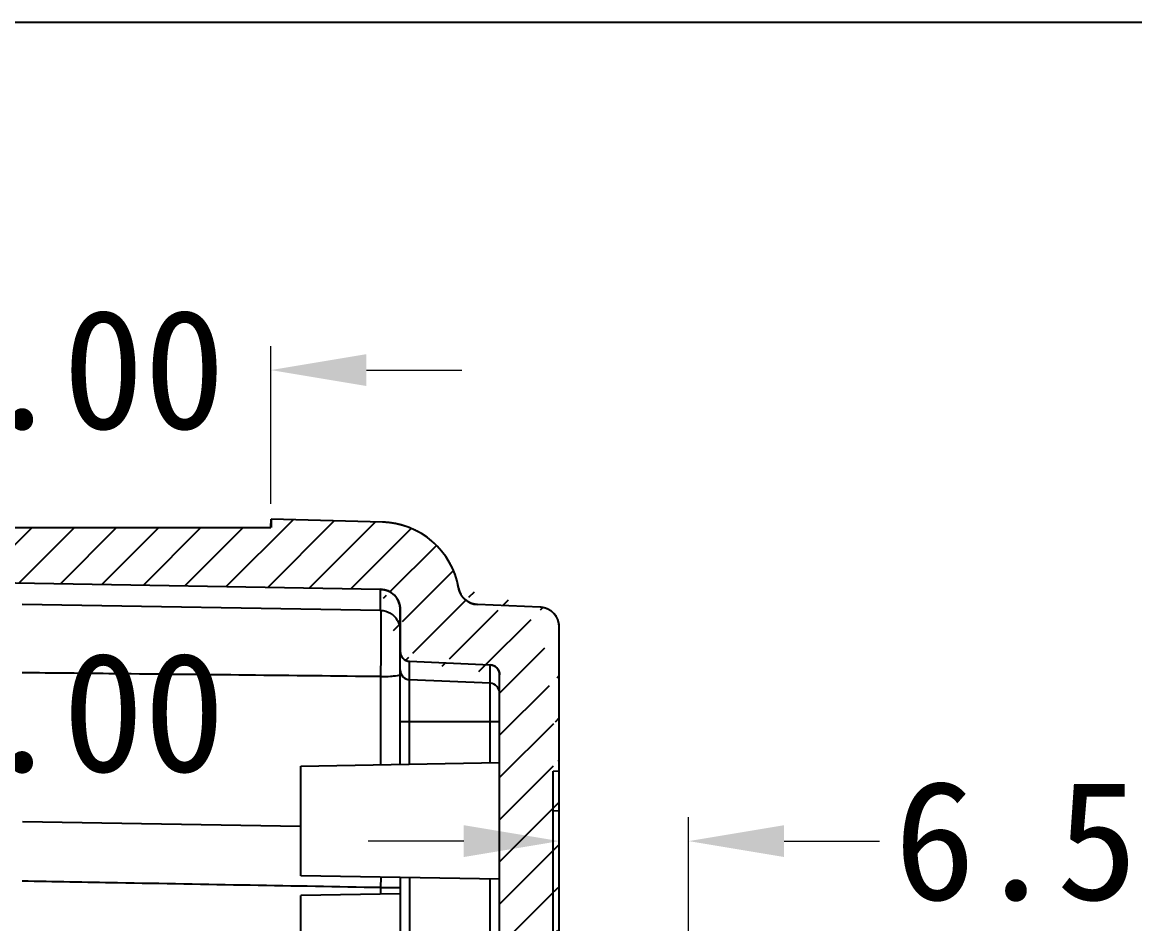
# Model space of a CAD drawing. Header units: millimetres. Extents: x 186 to 1161, y 123 to 802.
# Drawn here: x 431.4 to 487.3, y 757 to 802.3 of the extents above; entities that cross this region are included whole.
import ezdxf

# ---------------------------------------------------------------- set-up
doc = ezdxf.new("R2010")
doc.units = ezdxf.units.MM
doc.layers.add('dim', color=3, linetype='Continuous', lineweight=9)
doc.styles.add('FFS', font='')
doc.styles.get('FFS').set_extended_font_data('FangSong_GB2312')
doc.dimstyles.new('YanXiu', dxfattribs={"dimtxt": 2.5, "dimasz": 2.2, "dimexe": 0.66, "dimexo": 0.66, "dimgap": 0.66, "dimtad": 0, "dimzin": 1, "dimdsep": 46, "dimtxsty": 'FFS', "dimcen": 0, "dimclrd": 256, "dimclre": 131, "dimclrt": 42, "dimazin": 0, "dimtfac": 1, "dimtofl": 0, "dimtmove": 0, "dimatfit": 3, "dimfxl": 1, "dimlwd": 5, "dimlwe": 5, "dimarcsym": 0})

# ---------------------------------------------------------------- blocks, each defined once
blk = doc.blocks.new('*D117')
at = {"layer": 'Defpoints', "color": 0}
for p in [(414.9026725428221, 767.5873938859193), (412.9026725428221, 764.8118750617966), (414.9026725428221, 763.5548204636959)]:
    blk.add_point(p, dxfattribs=at)
at = {"layer": 'dim', "color": 131, "lineweight": 5}
for p, q in [((412.9026725428221, 766.0112750617966), (412.9026725428221, 768.7867938859192)), ((414.9026725428221, 764.7542204636959), (414.9026725428221, 768.7867938859192))]:
    blk.add_line(p, q, dxfattribs=at)
at = {"layer": 'dim', "lineweight": 5}
for p, q in [((408.1026725428221, 767.5873938859193), (403.3026725428221, 767.5873938859193)), ((419.7026725428221, 767.5873938859193), (424.502672542822, 767.5873938859193))]:
    blk.add_line(p, q, dxfattribs=at)
at = {"layer": 'dim'}
for points in [[(408.1026725428221, 768.3873938859192), (408.1026725428221, 766.7873938859193), (412.9026725428221, 767.5873938859193)], [(419.7026725428221, 768.3873938859192), (419.7026725428221, 766.7873938859193), (414.9026725428221, 767.5873938859193)]]:
    blk.add_solid(points, dxfattribs=at)
at = {"layer": 'dim', "color": 42, "insert": (433.4372076779572, 767.5873938859193), "char_height": 6, "attachment_point": 5, "style": 'FFS'}
blk.add_mtext('2.00', dxfattribs=at)
blk = doc.blocks.new('*D118')
at = {"layer": 'Defpoints', "color": 0}
for p in [(418.9026725428221, 784.8274955517243), (418.9026725428221, 777.0733641835966), (443.9026725428221, 776.9047595323962)]:
    blk.add_point(p, dxfattribs=at)
at = {"layer": 'dim', "color": 131, "lineweight": 5}
for p, q in [((418.9026725428221, 778.2727641835966), (418.9026725428221, 786.0268955517242)), ((443.9026725428221, 778.1041595323961), (443.9026725428221, 786.0268955517242))]:
    blk.add_line(p, q, dxfattribs=at)
at = {"layer": 'dim', "lineweight": 5}
for p, q in [((414.1026725428221, 784.8274955517243), (409.3026725428221, 784.8274955517243)), ((448.7026725428221, 784.8274955517243), (453.5026725428221, 784.8274955517243))]:
    blk.add_line(p, q, dxfattribs=at)
at = {"layer": 'dim'}
for points in [[(414.1026725428221, 785.6274955517242), (414.1026725428221, 784.0274955517243), (418.9026725428221, 784.8274955517243)], [(448.7026725428221, 785.6274955517242), (448.7026725428221, 784.0274955517243), (443.9026725428221, 784.8274955517243)]]:
    blk.add_solid(points, dxfattribs=at)
at = {"layer": 'dim', "color": 42, "insert": (431.4026725428221, 784.8274955517243), "char_height": 6, "attachment_point": 5, "style": 'FFS'}
blk.add_mtext('25.00', dxfattribs=at)
blk = doc.blocks.new('*D177')
at = {"layer": 'Defpoints', "color": 0}
for p in [(458.4026725428221, 764.6704818661963), (458.4026725428221, 761.145251779192), (464.9026725428221, 746.6547595323962)]:
    blk.add_point(p, dxfattribs=at)
at = {"layer": 'dim', "color": 131, "lineweight": 5}
for p, q in [((458.4026725428221, 763.4710818661963), (458.4026725428221, 759.945851779192)), ((464.9026725428221, 747.8541595323961), (464.9026725428221, 762.344651779192))]:
    blk.add_line(p, q, dxfattribs=at)
at = {"layer": 'dim', "lineweight": 5}
for p, q in [((453.6026725428221, 761.145251779192), (448.8026725428221, 761.145251779192)), ((469.7026725428221, 761.145251779192), (474.5026725428221, 761.145251779192))]:
    blk.add_line(p, q, dxfattribs=at)
at = {"layer": 'dim'}
for points in [[(453.6026725428221, 761.945251779192), (453.6026725428221, 760.345251779192), (458.4026725428221, 761.145251779192)], [(469.7026725428221, 761.945251779192), (469.7026725428221, 760.345251779192), (464.9026725428221, 761.145251779192)]]:
    blk.add_solid(points, dxfattribs=at)
at = {"layer": 'dim', "color": 42, "insert": (483.4047752455248, 761.145251779192), "char_height": 6, "attachment_point": 5, "style": 'FFS'}
blk.add_mtext('6.50', dxfattribs=at)

msp = doc.modelspace()

# ---------------------------------------------------------------- hatches: boundary and pattern name
at = {"linetype": 'Continuous'}
h = msp.add_hatch(dxfattribs=at)
h.set_pattern_fill('DEFAULT__3', color=2, scale=1.5, angle=45, style=0, pattern_type=0)
h.set_pattern_definition([(45, (53.79122222052229, 409.4023005159959), (-1.0606601718, 1.0606601718), [])])
edge = h.paths.add_edge_path()
edge.add_line((417.4026725428221, 540.7776213153963), (417.4026725428221, 541.9459843871962))
edge.add_line((449.4201249492226, 542.5048510977965), (417.402672542823, 541.9459843871962))
edge.add_spline(control_points=[(450.4026725428221, 543.5046990415965), (450.4026725596221, 542.9269865999966), (449.9977483426219, 542.514933152496), (449.4201238786227, 542.5048512985966)], knot_values=[0, 0, 0, 0, 1, 1, 1, 1], weights=[1, 0.8088333758, 0.8088333758, 1], degree=3, periodic=0)
edge.add_line((450.4026725428221, 543.5046990123963), (450.4026725428221, 561.6547595323962))
edge.add_line((453.4026725428221, 561.6547595323962), (450.4026725428221, 561.6547595323962))
edge.add_line((453.4026725428221, 543.1274799528962), (453.4026725428221, 561.6547595323962))
edge.add_spline(control_points=[(449.5073804253225, 539.1288506552962), (451.8013860115234, 539.1889213569955), (453.4026706168225, 540.8326846402949), (453.4026725428221, 543.1274765956957)], knot_values=[0, 0, 0, 0, 1, 1, 1, 1], weights=[1, 0.8108681627, 0.8108681627, 1], degree=3, periodic=0)
edge.add_line((443.9247936944221, 538.9826628146964), (449.5073803999221, 539.1288479923967))
edge.add_line((443.9026725428221, 539.4047595323962), (443.9247936944221, 538.9826628146964))
edge.add_line((419.1026725428219, 539.4047595323962), (443.9026725428221, 539.4047595323962))
edge.add_line((419.1026725428219, 540.7627856400966), (419.1026725428219, 539.4047595323962))
edge.add_line((417.4026725428221, 540.7776213153963), (419.1026725428219, 540.7627856400966))
edge = h.paths.add_edge_path()
edge.add_line((453.4026725428221, 561.6547595323962), (450.4026725428221, 561.6547595323962))
edge.add_line((453.4026725428221, 561.6547595323962), (450.4026725428221, 561.6547595323962))
edge = h.paths.add_edge_path()
edge.add_line((445.4026725428221, 565.4047595323962), (445.4026725428221, 566.9047595323962))
edge.add_line((450.4026725428221, 566.9920348569965), (445.4026725428221, 566.9047595323962))
edge.add_line((450.4026725428221, 566.9920348569965), (450.4026725428221, 569.3174842077967))
edge.add_line((450.4026725428221, 569.3174842077958), (445.4026725428221, 569.4047595323962))
edge.add_line((445.4026725428221, 569.4047595323962), (445.4026725428221, 570.9047595323962))
edge.add_line((445.4026725428221, 570.9047595323962), (450.4026725428221, 570.9920348569965))
edge.add_line((450.4026725428221, 570.9920348569965), (450.4026725428221, 653.3174842077967))
edge.add_line((445.4026725428221, 653.4047595323962), (450.4026725428221, 653.3174842077958))
edge.add_line((445.4026725428221, 653.4047595323962), (445.4026725428221, 654.9047595323962))
edge.add_line((450.4026725428221, 654.9920348569965), (445.4026725428221, 654.9047595323962))
edge.add_line((450.4026725428221, 654.9920348569965), (450.4026725428221, 657.3174842077967))
edge.add_line((450.4026725428221, 657.3174842077958), (445.4026725428221, 657.4047595323962))
edge.add_line((445.4026725428221, 657.4047595323962), (445.4026725428221, 658.9047595323962))
edge.add_line((445.4026725428221, 658.9047595323962), (450.4026725428221, 658.9920348569965))
edge.add_line((450.4026725428221, 658.9920348569965), (450.4026725428221, 661.6547595323962))
edge.add_line((453.4026725428221, 661.6547595323962), (450.4026725428221, 661.6547595323962))
edge.add_line((453.4026725428221, 561.6547595323962), (453.4026725428221, 661.6547595323962))
edge.add_line((453.4026725428221, 561.6547595323962), (450.4026725428221, 561.6547595323962))
edge.add_line((450.4026725428221, 561.6547595323962), (450.4026725428221, 565.3174842077958))
edge.add_line((445.4026725428221, 565.4047595323962), (450.4026725428221, 565.3174842077958))
edge = h.paths.add_edge_path()
edge.add_line((453.4026725428221, 661.6547595323962), (450.4026725428221, 661.6547595323962))
edge.add_line((453.4026725428221, 661.6547595323962), (450.4026725428221, 661.6547595323962))
edge = h.paths.add_edge_path()
edge.add_line((417.4026725428221, 774.3635347240959), (417.4026725428221, 775.5318977958957))
edge.add_line((419.1026725428219, 775.5467334710963), (417.4026725428221, 775.5318977958966))
edge.add_line((419.1026725428219, 775.5467334710963), (419.1026725428219, 776.9047595323962))
edge.add_line((419.1026725428219, 776.9047595323962), (443.9026725428221, 776.9047595323962))
edge.add_line((443.9026725428221, 776.9047595323962), (443.9247936944221, 777.3268562499959))
edge.add_line((449.5073803360219, 777.1806710740964), (443.9247936944221, 777.3268562499968))
edge.add_spline(control_points=[(453.3434576334221, 773.8677624674963), (453.0023540744223, 775.8280588866962), (451.496450822422, 777.1285853511952), (449.5073804950225, 777.1806710698963)], knot_values=[0, 0, 0, 0, 1, 1, 1, 1], weights=[1, 0.8491198739, 0.8491198739, 1], degree=3, periodic=0)
edge.add_spline(control_points=[(454.2850350792223, 773.0401443812959), (453.7954982619221, 773.0615177351963), (453.4274583958221, 773.3850139060959), (453.3434574742223, 773.8677632829965)], knot_values=[0, 0, 0, 0, 1, 1, 1, 1], weights=[1, 0.8527858813, 0.8527858813, 1], degree=3, periodic=0)
edge.add_line((457.4462919301222, 772.9021210226963), (454.2850345042225, 773.0401445025961))
edge.add_spline(control_points=[(458.4026725428221, 771.9030717187959), (458.4026731021222, 772.4687901132982), (458.0114715854224, 772.8774448270966), (457.4462916219227, 772.9021209424961)], knot_values=[0, 0, 0, 0, 1, 1, 1, 1], weights=[1, 0.8149090090000001, 0.8149090090000001, 1], degree=3, periodic=0)
edge.add_line((458.4026725428221, 764.6704818661963), (458.4026725428221, 771.9030727074967))
edge.add_line((458.1026725428219, 764.6547595323962), (458.4026725428221, 764.6704818661963))
edge.add_line((458.1026725428219, 729.6547595323962), (458.1026725428219, 764.6547595323962))
edge.add_line((458.4026725428221, 729.639037198596), (458.1026725428219, 729.6547595323962))
edge.add_line((458.4026725428221, 725.3303559891963), (458.4026725428221, 729.639037198596))
edge.add_spline(control_points=[(457.4462919301222, 724.3313077675964), (458.0114712957238, 724.3559840315963), (458.4026725428221, 724.7646381855953), (458.4026725428221, 725.3303559891963)], knot_values=[0, 0, 0, 0, 1, 1, 1, 1], weights=[1, 0.8149093079999999, 0.8149093079999999, 1], degree=3, periodic=0)
edge.add_line((457.4462919301222, 724.3313077675964), (454.3590531554219, 724.1965160116968))
edge.add_spline(control_points=[(454.3590531554219, 724.1965160116958), (453.7938737898221, 724.1718397476958), (453.4026725428239, 723.7631855936941), (453.4026725428221, 723.197467790096)], knot_values=[0, 0, 0, 0, 1, 1, 1, 1], weights=[1, 0.8149093079999999, 0.8149093079999999, 1], degree=3, periodic=0)
edge.add_line((453.4026725428221, 723.197467790096), (453.4026725428221, 696.1120512745963))
edge.add_spline(control_points=[(454.3590531554219, 695.1130030530965), (453.7938737898221, 695.1376793170955), (453.4026725428239, 695.5463334710964), (453.4026725428221, 696.1120512745963)], knot_values=[0, 0, 0, 0, 1, 1, 1, 1], weights=[1, 0.8149093079999999, 0.8149093079999999, 1], degree=3, periodic=0)
edge.add_line((456.9518758228223, 694.9997979705965), (454.3590531554219, 695.1130030530965))
edge.add_spline(control_points=[(457.882207971822, 693.7740664064966), (458.0354366528227, 694.4322135509963), (457.6268782486223, 694.9704669511964), (456.9517691988221, 694.999868710396)], knot_values=[0, 0, 0, 0, 1, 1, 1, 1], weights=[1, 0.7591234312, 0.7591234312, 1], degree=3, periodic=0)
edge.add_spline(control_points=[(457.8821396736221, 693.7741752907966), (457.1278405833226, 690.5329371848801), (455.6038390097227, 687.5745574288757), (453.4026725428221, 685.0786692578965)], knot_values=[0, 0, 0, 0, 1, 1, 1, 1], weights=[1, 0.9797599531, 0.9797599531, 1], degree=3, periodic=0)
edge.add_line((453.4026725428221, 685.0786692578965), (453.4026725428221, 661.6547595323962))
edge.add_line((453.4026725428221, 661.6547595323962), (450.4026725428221, 661.6547595323962))
edge.add_line((450.4026725428221, 686.0599770992965), (450.4026725428221, 661.6547595323962))
edge.add_spline(control_points=[(450.4026725428221, 686.0599770992965), (450.4026725428221, 686.192519933096), (450.4527690251225, 686.3152307526959), (450.5455296856226, 686.4099042053965)], knot_values=[0, 0, 0, 0, 1, 1, 1, 1], weights=[1, 0.9505467331999999, 0.9505467331999999, 1], degree=3, periodic=0)
edge.add_spline(control_points=[(453.956288616122, 691.4455727804959), (453.1290782260221, 689.5705526133959), (451.9798002018224, 687.8737504210965), (450.5455296856226, 686.4099042053965)], knot_values=[0, 0, 0, 0, 1, 1, 1, 1], weights=[1, 0.9892468311, 0.9892468311, 1], degree=3, periodic=0)
edge.add_spline(control_points=[(453.5205720633221, 692.1468655951965), (453.9083500907209, 692.1301021461983), (454.1131615081204, 691.8003975888957), (453.9563568341218, 691.4453411060965)], knot_values=[0, 0, 0, 0, 1, 1, 1, 1], weights=[1, 0.7092455690999999, 0.7092455690999999, 1], degree=3, periodic=0)
edge.add_line((453.5207823052224, 692.1467446932963), (450.8808628491224, 692.2620060659963))
edge.add_spline(control_points=[(450.8808628491224, 692.2620060659963), (450.5982731663225, 692.2743441979964), (450.4026725428221, 692.4786712749955), (450.4026725428221, 692.7615301767962)], knot_values=[0, 0, 0, 0, 1, 1, 1, 1], weights=[1, 0.8149093079999999, 0.8149093079999999, 1], degree=3, periodic=0)
edge.add_line((450.4026725428221, 726.5479888879961), (450.4026725428221, 692.7615301767962))
edge.add_spline(control_points=[(450.8808628491224, 727.047512998796), (450.5982731663225, 727.0351748667961), (450.4026725428221, 726.830847789796), (450.4026725428221, 726.5479888879961)], knot_values=[0, 0, 0, 0, 1, 1, 1, 1], weights=[1, 0.8149093079999999, 0.8149093079999999, 1], degree=3, periodic=0)
edge.add_line((454.9244822365226, 727.2240612339963), (450.8808628491224, 727.047512998796))
edge.add_spline(control_points=[(454.9244822365226, 727.2240612339963), (455.2070719192226, 727.2363993659964), (455.4026725428222, 727.4407264429963), (455.4026725428221, 727.7235853447962)], knot_values=[0, 0, 0, 0, 1, 1, 1, 1], weights=[1, 0.8149093079999999, 0.8149093079999999, 1], degree=3, periodic=0)
edge.add_line((455.4026725428221, 727.7235853447962), (455.4026725428221, 769.509843321496))
edge.add_spline(control_points=[(454.9244811210219, 770.0093674808966), (455.2070717450216, 769.9970299400998), (455.4026730470206, 769.7927022464996), (455.4026725428221, 769.5098424300966)], knot_values=[0, 0, 0, 0, 1, 1, 1, 1], weights=[1, 0.8149083824, 0.8149083824, 1], degree=3, periodic=0)
edge.add_line((450.8808628491224, 770.1859157913957), (454.9244822365226, 770.0093675561955))
edge.add_spline(control_points=[(450.402672540622, 770.6854410133963), (450.4026719521225, 770.4025811725958), (450.598273220422, 770.1982534129965), (450.8808638664223, 770.1859158155964)], knot_values=[0, 0, 0, 0, 1, 1, 1, 1], weights=[1, 0.8149083589, 0.8149083589, 1], degree=3, periodic=0)
edge.add_line((450.4026725428221, 772.8048204662962), (450.4026725428221, 770.6854399731963))
edge.add_spline(control_points=[(449.4201238854221, 773.8046681917965), (449.9977485210211, 773.7945863309966), (450.4026727788223, 773.3825326827971), (450.4026725428221, 772.8048200694964)], knot_values=[0, 0, 0, 0, 1, 1, 1, 1], weights=[1, 0.8088332887, 0.8088332887, 1], degree=3, periodic=0)
edge.add_line((417.4026725428221, 774.3635347240959), (449.4201249492216, 773.8046680134955))

# ---------------------------------------------------------------- linework, layer by layer
at = {"color": 7, "linetype": 'Continuous'}
for p, q in [((443.9026725428221, 776.9047595323962), (443.9247936944221, 777.3268562499959)), ((443.9026725428221, 776.9047595323962), (443.9247936944221, 777.3268562499959)), ((449.5073803360219, 777.1806710740964), (443.9247936944221, 777.3268562499959)), ((443.9247936944221, 777.3268562499959), (443.9248015160219, 776.904759947696)), ((449.5073803360219, 777.1806710740964), (443.9247936944221, 777.3268562499959)), ((419.1026725428219, 776.9047595323962), (443.9026725428221, 776.9047595323962)), ((419.1026725428219, 776.9047595323962), (443.9026725428221, 776.9047595323962)), ((417.4026725428221, 774.3635347240959), (449.4201249492226, 773.8046680134964)), ((417.4026725428221, 774.3635347240959), (449.4201249492226, 773.8046680134964)), ((449.4201249462221, 772.7450262724967), (449.4201249492226, 773.8046680134964)), ((449.4201249462221, 772.7450262724967), (431.4028312796227, 773.0447300682961)), ((457.4462919301222, 772.9021210226963), (454.2850345042225, 773.0401445025961)), ((457.4462919301222, 772.9021210226963), (454.2850345042225, 773.0401445025961)), ((450.4026725428221, 764.9920348569965), (450.4026725428221, 772.8048204662962)), ((450.4026725428221, 772.8048204662962), (450.4026725428221, 770.6854399731963)), ((458.4026725428221, 711.124482230596), (458.4026725428221, 771.9030727074958)), ((458.4026725428221, 764.6704818661963), (458.4026725428221, 771.9030727074958)), ((450.8808628491224, 770.1859157913957), (454.9244822365226, 770.0093675561964)), ((450.8808628491224, 765.0003816998967), (450.8808628491224, 770.1859157913957)), ((450.8808628491224, 770.1859157913957), (454.9244822365226, 770.0093675561964)), ((454.9244822365226, 765.0709633387967), (454.9244822365226, 770.0093675561964)), ((449.420124950022, 769.415144534996), (449.4201249492226, 764.9748844249959)), ((454.9244822365226, 769.0796849230962), (450.8808628491224, 769.2560954983962)), ((455.4026725428221, 727.7235853447962), (455.4026725428221, 769.509843321496)), ((455.4026725428221, 727.7235853447962), (455.4026725428221, 769.509843321496)), ((455.4026725428221, 767.1504923000964), (450.4026725428221, 767.1504923000964)), ((455.4026725428221, 765.079310181696), (445.4026725428221, 764.9047595323962)), ((445.4026725428221, 759.4043611528966), (445.4026725428221, 764.9051579118957)), ((458.1026725428219, 764.6547595323962), (458.4026725428221, 764.6704818661963)), ((458.1026725428219, 764.6547595323962), (458.4026725428221, 764.6704818661963)), ((458.1026725428219, 729.6547595323962), (458.1026725428219, 764.6547595323962)), ((458.1026725428219, 729.6547595323962), (458.1026725428219, 764.6547595323962)), ((458.4026725428221, 762.6732227966966), (458.1026725428219, 762.6575004628965)), ((445.3977991589218, 761.8755635587966), (431.4077252192219, 762.1197612076965)), ((455.4026725428221, 759.2302088830963), (445.4026725428221, 759.4047595323962)), ((449.423324507522, 759.334585727596), (449.4201254902218, 758.8068667899959)), ((450.4026725428221, 759.3174842077958), (450.4026725428221, 746.7900566890964)), ((450.8808628491224, 759.3091373648965), (450.8808628491224, 749.1373141752963)), ((454.9244822365226, 752.6051193213959), (454.9244822365226, 759.2385557259965)), ((450.4026725428221, 758.4920348569965), (445.4026725428221, 758.4047595323962)), ((449.4201249471225, 758.8068667993964), (449.4201249494226, 758.4748844249959)), ((449.4201252028224, 758.8067981018964), (450.4026725452222, 758.8068518420957)), ((445.4026725428221, 752.9043611528966), (445.4026725428221, 758.4051579118957))]:
    msp.add_line(p, q, dxfattribs=at)
for centre, radius, start, end in [((449.4026725428221, 773.1820417741963), 4, 9.870982766975338, 88.49999772159659), ((449.4026725428221, 772.8048204779959), 1, 359.9999765930847, 89.0000609617849), ((454.3286538854227, 774.039192621696), 0.9999999934, 189.8709342930899, 267.5000333110888), ((449.4059790931224, 771.7478933581958), 0.9959185898999999, 29.64445487009373, 59.41816047561341), ((457.4026725428221, 771.9030727074958), 1, 359.9999433537027, 87.50001767747737), ((450.9026725428221, 770.6854399729962), 0.5000000021000001, 179.9998807786187, 267.5001167020134), ((450.9024495381227, 769.7554216685965), 0.4997847761999999, 180.0219618722016, 267.5245505878199), ((454.9026725428221, 769.509843321496), 0.5, 359.9998978598237, 87.50012794741582), ((454.902895526222, 768.5803588916958), 0.4997847712, 0.02195709562327772, 87.52454786721266)]:
    msp.add_arc(centre, radius, start, end, dxfattribs=at)
for points, start_tangent, end_tangent in [([(453.3434576334221, 773.8677624674963), (453.3364636065226, 773.9068092312962), (453.3290561930226, 773.9459209732966), (453.3212323062226, 773.9850918227964), (453.3129889562224, 774.0243158074961), (453.304323253722, 774.063586855096), (453.2952324134221, 774.1028987953966), (453.2857137568226, 774.142245361996), (453.2757647161225, 774.1816201939962), (453.2653828369221, 774.221016838196), (453.2545657820219, 774.2604287517959), (453.2433113343222, 774.2998493036964), (453.2316173998224, 774.3392717778959), (453.2194820111226, 774.3786893756958), (453.2069033302223, 774.4180952180966), (453.1938796514223, 774.4574823489963), (453.1804094045219, 774.4968437378964), (453.1664911576227, 774.5361722829964), (453.1521236197223, 774.5754608143959), (453.1373056438224, 774.6147020970964), (453.1220362290223, 774.6538888346965), (453.1063145236221, 774.6930136724966), (453.0901398273227, 774.7320692015962), (453.0735115934222, 774.7710479618961), (453.0564294313226, 774.8099424465961), (453.0388931089219, 774.848745105596), (453.0209025538225, 774.8874483493962), (453.0024578564226, 774.9260445538964), (452.9835592706222, 774.9645260635959), (452.9642072163224, 775.002885196596), (452.9444022806219, 775.0411142483961), (452.9241452191227, 775.0792054966957), (452.903436957622, 775.117151205596), (452.8822785931225, 775.1549436303965), (452.860671394722, 775.1925750219959), (452.8386168044226, 775.2300376313967), (452.8161164382218, 775.2673237149963), (452.7931720865226, 775.3044255386965), (452.7697857143221, 775.3413353832964), (452.7459594617221, 775.3780455487965), (452.7216956440225, 775.4145483594964), (452.6969967517225, 775.4508361690957), (452.6718654500219, 775.4869013653959), (452.6463045788223, 775.5227363750962), (452.6203171520219, 775.5583336688967), (452.593906356522, 775.5936857665963), (452.5670755520223, 775.628785241596), (452.5398282693222, 775.6636247260965), (452.5121682095223, 775.6981969161959), (452.4840992425225, 775.7324945759963), (452.4556254053223, 775.766510543396), (452.4267509007223, 775.8002377341961), (452.3974800952219, 775.8336691468965), (452.3678175168225, 775.8667978679957), (452.3377678531224, 775.8996170756961), (452.3073359489226, 775.9321200452966), (452.2765268035218, 775.9643001532966), (452.2453455685227, 775.9961508816966), (452.2137975444221, 776.0276658225964), (452.1818881782219, 776.0588386825964), (452.1496230597222, 776.0896632862957), (452.1170079190224, 776.1201335809963), (452.0840486225225, 776.150243640496), (452.0507511698224, 776.1799876684961), (452.0171216897224, 776.2093600028963), (451.9831664369221, 776.2383551190967), (451.9488917876224, 776.266967633496), (451.914304236022, 776.2951923065964), (451.8794103898226, 776.3230240467963), (451.8442169663222, 776.3504579128964), (451.8087307879223, 776.3774891169967), (451.7729587779222, 776.4041130277963), (451.736907955722, 776.4303251726967), (451.7005854327226, 776.4561212402957), (451.6639984072226, 776.4814970829964), (451.6271541601227, 776.5064487188963), (451.5900600497225, 776.5309723339967), (451.5527235076224, 776.5550642835958), (451.5151520328227, 776.5787210943961), (451.4773531880219, 776.6019394656967), (451.4393345935223, 776.6247162709958), (451.4011039232219, 776.6470485587959), (451.3626688990225, 776.6689335538965), (451.3240372859227, 776.690368657996), (451.2852168873223, 776.711351450396), (451.2462155396224, 776.7318796885963), (451.2070411075219, 776.751951308396), (451.1677014787219, 776.771564424196), (451.1282045592225, 776.7907173289966), (451.0885582683222, 776.8094084940965), (451.0487705333226, 776.8276365686959), (451.0088492851219, 776.8454003796967), (450.9688024533225, 776.8626989305965), (450.9286379611221, 776.8795314011957), (450.8883637205226, 776.8958971461959), (450.8479876283227, 776.9117956941961), (450.8075175605227, 776.9272267463964), (450.7669613685221, 776.9421901754965), (450.7263268743227, 776.9566860236962), (450.6856218660223, 776.9707145013961), (450.6448540938227, 776.984275984996), (450.6040312655223, 776.9973710154961), (450.5631610423225, 777.0100002956958), (450.5222510350222, 777.0221646888965), (450.4813087999228, 777.0338652156959), (450.440341834922, 777.0451030524962), (450.3993575758223, 777.0558795282966), (450.358363392822, 777.0661961221965), (450.3173665867225, 777.0760544610964), (450.2763743857222, 777.0854563165965), (450.2353939420227, 777.0944036018961), (450.1944323287225, 777.1028983695967), (450.1534965366227, 777.1109428075968), (450.1125934713227, 777.118539237096), (450.0717299506223, 777.125690108496), (450.0309127014225, 777.1323979989963), (449.9901483574222, 777.1386656085967), (449.9494434566222, 777.1444957571964), (449.9088044390219, 777.1498913811963), (449.8682376443221, 777.1548555296965), (449.8277493099222, 777.159391361796), (449.7873455689223, 777.163502142296), (449.747032448322, 777.1671912387962), (449.7068158674219, 777.1704621178967), (449.6667016359224, 777.1733183416961), (449.6266954529219, 777.1757635641959), (449.5868029053227, 777.1778015278967), (449.5470294663228, 777.179436060296), (449.5073804950225, 777.1806710698963)], (-0.1714301733238395, 0.9851962726655834), (-0.9996573239345168, 0.02617698806357814)), ([(449.4201238854221, 773.8046681917965), (449.4310971370223, 773.804416417596), (449.4421156596227, 773.8040422954962), (449.453177710222, 773.8035442776961), (449.464281496822, 773.8029208420965), (449.4754251779223, 773.8021704938963), (449.4866068634219, 773.8012917669964), (449.4978246141227, 773.8002832263962), (449.5090764429224, 773.7991434687963), (449.520360314822, 773.7978711253961), (449.5316741473225, 773.7964648628965), (449.5430158114223, 773.7949233852967), (449.5543831317227, 773.7932454357967), (449.5657738876225, 773.791429798496), (449.5771858137223, 773.7894752998961), (449.5886166007222, 773.7873808106967), (449.6000638964224, 773.7851452473958), (449.6115253068219, 773.7827675741962), (449.6229983966223, 773.7802468043963), (449.634480691022, 773.7775820018967), (449.6459696763222, 773.7747722833963), (449.6574628014223, 773.7718168192957), (449.6689574792226, 773.768714835596), (449.6804510878219, 773.7654656153961), (449.6919409719221, 773.7620685001964), (449.7034244445222, 773.7585228915966), (449.7148987885221, 773.7548282524965), (449.7263612580227, 773.7509841084964), (449.7378090804223, 773.7469900493959), (449.7492394580222, 773.7428457299964), (449.7606495698219, 773.7385508716959), (449.7720365734222, 773.7341052636964), (449.7833976069223, 773.7295087635964), (449.7947297910223, 773.7247612989966), (449.8060302311223, 773.7198628678959), (449.8172960191223, 773.7148135399964), (449.8285242358224, 773.7096134573965), (449.8397119532219, 773.7042628350962), (449.8508562361221, 773.6987619620966), (449.8619541453227, 773.6931112015961), (449.8730027392221, 773.6873109914966), (449.8839990762226, 773.6813618450967), (449.8949402173221, 773.6752643512962), (449.9058232286225, 773.6690191746964), (449.9166451832225, 773.6626270557961), (449.9274031640225, 773.6560888112961), (449.9380942660227, 773.6494053335962), (449.9487155988227, 773.6425775913965), (449.9592642891221, 773.635606628596), (449.969737482922, 773.6284935646961), (449.9801323484226, 773.6212395939963), (449.9904460779226, 773.6138459852962), (450.000675890522, 773.6063140812964), (450.0108190346227, 773.5986452977966), (450.0208727901227, 773.5908411228963), (450.0308344709219, 773.5829031162964), (450.0407014271223, 773.574832908296), (450.0504710474224, 773.5666321984961), (450.0601407613221, 773.5583027548962), (450.0697080415221, 773.5498464127966), (450.079170405822, 773.5412650728965), (450.0885254194227, 773.5325607005959), (450.0977706970225, 773.5237353240962), (450.1069039048225, 773.5147910328967), (450.115922762222, 773.5057299760963), (450.1248250442222, 773.4965543608967), (450.1336085828225, 773.4872664504962), (450.1422712690219, 773.4778685625959), (450.1508110543218, 773.4683630671959), (450.1592259525223, 773.4587523844964), (450.1675140410225, 773.4490389833961), (450.1756734626224, 773.4392253786962), (450.1837024265224, 773.4293141294963), (450.191599209822, 773.4193078366959), (450.1993621587226, 773.4092091408963), (450.2069896894227, 773.3990207199965), (450.2144802894227, 773.3887452868964), (450.2218325182221, 773.378385587296), (450.2290450082219, 773.3679443971967), (450.2361164656222, 773.357424520296), (450.2430456707225, 773.3468287859966), (450.2498314787226, 773.3361600466967), (450.2564728203224, 773.3254211753963), (450.2629687016224, 773.3146150631962), (450.2693182048224, 773.3037446169963), (450.2755204882224, 773.2928127567964), (450.2815747861223, 773.2818224136961), (450.2874804093226, 773.2707765267958), (450.2932367443227, 773.2596780414958), (450.2988432537222, 773.2485299063962), (450.3042994757225, 773.237335071696), (450.3096050237218, 773.2260964860959), (450.3147595859227, 773.2148170947964), (450.3197629245224, 773.2034998374963), (450.3246148757225, 773.1921476455962), (450.3293153483219, 773.1807634402965), (450.333864323522, 773.169350130396), (450.3382618536225, 773.157910610196), (450.3425080614224, 773.146447757096), (450.3466031392227, 773.1349644301961), (450.3505473473224, 773.1234634677965), (450.3543410137227, 773.1119476853962), (450.3579845320219, 773.1004198744965), (450.361478361122, 773.0888828000959), (450.3648230230219, 773.0773391991959), (450.3680191022222, 773.0657917793967), (450.371067244022, 773.0542432165964), (450.3739681531224, 773.042696154396), (450.3767225919219, 773.0311532014964), (450.3793313796223, 773.0196169314966), (450.3817953901225, 773.008089880296), (450.3841155505224, 772.9965745458965), (450.3862928399221, 772.9850733863957), (450.3883282874222, 772.9735888194962), (450.3902229704227, 772.9621232208963), (450.3919780133219, 772.9506789232962), (450.3935945854219, 772.939258216096), (450.3950738997219, 772.9278633437959), (450.3964172106225, 772.9164965054958), (450.3976258128223, 772.9051598542962), (450.398701039122, 772.8938554961958), (450.3996442590224, 772.8825854901959), (450.4004568766222, 772.8713518470965), (450.4011403296226, 772.8601565291963), (450.4016960869221, 772.8490014502966), (450.4021256470223, 772.837888474696), (450.4024305368221, 772.8268194174959), (450.4026123094227, 772.8157960438964), (450.4026725428221, 772.8048200694964)], (0.9998477137243582, -0.01745134264674546), (-4.085404488709929e-07, -0.9999999999999165)), ([(454.2850350792223, 773.0401443812959), (454.2752360500226, 773.0406203800965), (454.2654087372221, 773.0411946065967), (454.2555544575225, 773.0418679701959), (454.2456745546224, 773.0426413598959), (454.2357703983225, 773.0435156435967), (454.2258433846227, 773.0444916677959), (454.2158949351224, 773.0455702557963), (454.2059264972222, 773.0467522078959), (454.195939542722, 773.0480382996964), (454.1859355684219, 773.0494292818964), (454.1759160950223, 773.0509258792961), (454.1658826667226, 773.052528789796), (454.1558368511223, 773.0542386839959), (454.1457802380219, 773.0560562038961), (454.1357144395224, 773.0579819628963), (454.1256410889218, 773.0600165438962), (454.1155618403227, 773.0621604997966), (454.1054783679219, 773.0644143518964), (454.0953923654224, 773.0667785894964), (454.0853055450225, 773.0692536689965), (454.0752196371222, 773.0718400134963), (454.065136389122, 773.0745380119959), (454.0550575651223, 773.0773480186961), (454.0449849444221, 773.0802703522957), (454.0349203214219, 773.0833052955966), (454.0248655042224, 773.0864530946963), (454.0148223140222, 773.0897139585966), (454.0047925839226, 773.0930880586964), (453.9947781583223, 773.0965755277964), (453.9847808918221, 773.100176460496), (453.9748026479219, 773.1038909117967), (453.9648452987221, 773.1077188973966), (453.9549107232224, 773.1116603928965), (453.9450008066224, 773.1157153334959), (453.9351174391222, 773.1198836136962), (453.925262515022, 773.1241650870959), (453.9154379316224, 773.1285595658962), (453.9056455877226, 773.1330668208964), (453.8958873830225, 773.137686581096), (453.8861652169226, 773.1424185335961), (453.8764809869226, 773.1472623235966), (453.8668365880221, 773.1522175540965), (453.8572339113225, 773.1572837857964), (453.8476748430221, 773.1624605374961), (453.8381612627227, 773.167747285496), (453.8286950432221, 773.1731434643959), (453.8192780484223, 773.178648466296), (453.8099121326222, 773.1842616415959), (453.800599139222, 773.1899822991961), (453.7913408997219, 773.1958097061959), (453.7821392324222, 773.2017430883959), (453.7729959411226, 773.2077816307963), (453.7639128143219, 773.2139244776961), (453.754891623922, 773.2201707330958), (453.7459341237227, 773.2265194609961), (453.7370420491225, 773.2329696859967), (453.728217115322, 773.2395203938966), (453.7194610163224, 773.2461705317962), (453.7107754242224, 773.2529190089961), (453.7021619878224, 773.2597646974962), (453.6936223317225, 773.2667064323966), (453.685158055222, 773.2737430130962), (453.676770731422, 773.2808732032961), (453.6684619061225, 773.2880957322966), (453.6602330972219, 773.2954092952957), (453.6520857930227, 773.3028125545959), (453.6440214524227, 773.3103041401962), (453.6360415030222, 773.3178826504961), (453.6281473409226, 773.3255466534963), (453.6203403297222, 773.3332946873959), (453.6126217996225, 773.341125261896), (453.6049930468225, 773.349036858496), (453.5974553327223, 773.3570279323965), (453.5900098835227, 773.3650969124963), (453.5826578889219, 773.373242203096), (453.5754005023227, 773.3814621847966), (453.5682388395226, 773.3897552153965), (453.5611739786218, 773.3981196308966), (453.5542069595222, 773.4065537469967), (453.5473387830225, 773.4150558597964), (453.5405704110226, 773.4236242467966), (453.5339027654227, 773.432257168696), (453.5273367285226, 773.4409528697959), (453.5208731419225, 773.4497095792965), (453.5145128070226, 773.4585255129957), (453.5082564840222, 773.4673988733964), (453.5021048924227, 773.4763278519965), (453.4960587103224, 773.4853106295966), (453.4901185745221, 773.4943453778967), (453.4842850804225, 773.503430260296), (453.4785587819224, 773.5125634334961), (453.472940191622, 773.521743048296), (453.4674297804222, 773.5309672507963), (453.4620279778228, 773.5402341834968), (453.4567351722226, 773.5495419865963), (453.451551710722, 773.558888799196), (453.4464778994225, 773.5682727596966), (453.4415140034225, 773.5776920078958), (453.4366602476221, 773.5871446851959), (453.4319168162219, 773.5966289363957), (453.4272838537227, 773.6061429099962), (453.4227614647225, 773.6156847599966), (453.4183497145223, 773.6252526462965), (453.4140486295219, 773.6348447359967), (453.4098581976223, 773.644459204296), (453.4057783685221, 773.6540942354957), (453.4018090544223, 773.6637480238958), (453.397950130322, 773.6734187747959), (453.3942014348222, 773.6831047050962), (453.3905627702225, 773.6928040445962), (453.387033903522, 773.7025150364959), (453.3836145666219, 773.7122359383964), (453.3803044575225, 773.7219650231962), (453.3771032401219, 773.7317005792963), (453.3740105456227, 773.7414409122964), (453.3710259727222, 773.7511843446962), (453.368149088722, 773.7609292172963), (453.3653794295224, 773.7706738896966), (453.3627165012222, 773.7804167406964), (453.3601597800225, 773.7901561692959), (453.3577087136218, 773.7998905947959), (453.3553627214224, 773.809618457796), (453.3531211955224, 773.819338220396), (453.3509835018222, 773.829048367196), (453.3489489799222, 773.8387474049966), (453.3470169448219, 773.8484338638962), (453.3451866872219, 773.858106297396), (453.3434574742223, 773.8677632829965)], (-0.999048246940286, 0.04361880655796613), (-0.1714293398264993, 0.9851964176988519)), ([(449.4201213755223, 772.7448238429959), (449.9126711693225, 772.6052829882963)], (0.9998480448533732, -0.0174323607949952), (0.861409646394928, -0.5079108397128034)), ([(449.4201253178226, 772.745026274896), (449.4252196804227, 772.5444160764962), (449.4279106851227, 772.0459571851959), (449.4279112227223, 771.3025548868961), (449.4252205134226, 770.3936714661966), (449.4201249506223, 769.415144534996)], (0.146154034229794, -0.9892618451544345), (-0.006253594146702874, -0.9999804460889464)), ([(458.4026725428221, 771.9030717187959), (458.4026139282223, 771.9138997873958), (458.4024370612224, 771.9247731142957), (458.4021404559226, 771.9356900423961), (458.4017226507221, 771.9466488685964), (458.4011822095226, 771.9576478432962), (458.4005177234221, 771.9686851711965), (458.3997278125225, 771.9797590111964), (458.3988111267226, 771.9908674770966), (458.3977663482219, 772.002008637796), (458.3965921925219, 772.0131805175959), (458.3952874100223, 772.0243810971958), (458.3938507876219, 772.0356083137965), (458.3922811506227, 772.046860062296), (458.3905773636225, 772.0581341951963), (458.388738332822, 772.0694285241959), (458.3867630069226, 772.0807408206963), (458.3846503790219, 772.0920688161957), (458.3823994881222, 772.1034102042966), (458.3800094203225, 772.1147626407962), (458.3774793106222, 772.1261237451961), (458.3748083442224, 772.1374911015962), (458.3719957581225, 772.1488622602963), (458.3690408420225, 772.1602347385967), (458.3659429403224, 772.171606022396), (458.3627014530221, 772.1829735674962), (458.3593158372223, 772.1943348011962), (458.3557856081225, 772.205687123296), (458.3521103405219, 772.2170279083964), (458.3482896698224, 772.2283545068965), (458.3443232931222, 772.2396642469964), (458.340210970222, 772.2509544360962), (458.3359525248225, 772.2622223629958), (458.3315478454224, 772.2734652993965), (458.3269968859222, 772.284680501796), (458.3222996668219, 772.2958652135965), (458.3174562756221, 772.3070166666964), (458.312466867922, 772.3181320837964), (458.3073316678219, 772.3292086804965), (458.302050968322, 772.3402436668964), (458.2966251319222, 772.3512342501961), (458.2910545913219, 772.362177636496), (458.2853398493226, 772.3730710330963), (458.2794814791223, 772.3839116505958), (458.2734801248225, 772.3946967050967), (458.2673365013225, 772.4054234204966), (458.2610513940226, 772.4160890305964), (458.2546256592223, 772.426690781396), (458.248060223922, 772.4372259331965), (458.2413560851219, 772.4476917630961), (458.234514310122, 772.4580855669963), (458.2275360354224, 772.4684046616965), (458.2204224670222, 772.4786463877961), (458.2131748790225, 772.4888081109964), (458.205794613722, 772.4988872248966), (458.1982830803227, 772.5088811528965), (458.1906417543223, 772.5187873505963), (458.1828721764223, 772.5286033075961), (458.1749759520226, 772.5383265497965), (458.1669547494221, 772.547954641396), (458.1588102993219, 772.5574851868957), (458.1505443932219, 772.5669158329963), (458.1421588823223, 772.5762442707962), (458.1336556758224, 772.5854682373963), (458.1250367400226, 772.5945855175967), (458.1163040962219, 772.6035939462961), (458.1074598195228, 772.6124914092959), (458.0985060372223, 772.6212758459958), (458.0894449265224, 772.6299452498959), (458.0802787138218, 772.6384976710967), (458.0710096717221, 772.6469312169963), (458.0616401180223, 772.6552440541961), (458.0521724134223, 772.6634344095962), (458.0426089596222, 772.6715005715967), (458.0329521975218, 772.6794408912963), (458.0232046047222, 772.6872537835959), (458.0133686938225, 772.694937728296), (458.0034470102219, 772.7024912707964), (457.9934421300222, 772.709913022996), (457.9833566578227, 772.7172016644961), (457.9731932243221, 772.7243559423957), (457.9629544847221, 772.7313746726966), (457.9526431157219, 772.7382567404964), (457.9422618140225, 772.7450011001963), (457.9318132936223, 772.751606776196), (457.9213002839224, 772.7580728630962), (457.9107255271219, 772.7643985256962), (457.9000917763224, 772.7705829990962), (457.8894017934226, 772.7766255888962), (457.8786583464225, 772.7825256708963), (457.867864207622, 772.7882826909961), (457.857022151522, 772.793896165296), (457.8461349524223, 772.7993656792958), (457.8352053824219, 772.8046908875965), (457.8242362094225, 772.8098715136964), (457.8132301948226, 772.8149073494958), (457.8021900920221, 772.8197982540958), (457.7911186436222, 772.8245441539964), (457.7800185804226, 772.8291450414961), (457.768892618722, 772.8336009746961), (457.757743458822, 772.8379120757961), (457.7465737834227, 772.8420785310961), (457.7353862553227, 772.8461005890965), (457.7241835161221, 772.849978560296), (457.7129681846227, 772.8537128152964), (457.7017428548224, 772.8573037845961), (457.6905100945223, 772.8607519563964), (457.6792724442221, 772.8640578761958), (457.6680324151221, 772.8672221451959), (457.6567924879218, 772.8702454187958), (457.6455551116223, 772.8731284057965), (457.6343227024227, 772.8758718663964), (457.6230976418219, 772.8784766113965), (457.611882276422, 772.8809435002966), (457.6006789160219, 772.8832734400964), (457.5894898332226, 772.8854673837966), (457.5783172620222, 772.8875263288962), (457.5671633970223, 772.8894513157964), (457.5560303929224, 772.8912434263964), (457.5449203634225, 772.8929037826963), (457.5338353803227, 772.8944335449967), (457.5227774734221, 772.8958339101962), (457.5117486295221, 772.8971061109958), (457.5007507919227, 772.8982514135957), (457.4897858602226, 772.8992711163962), (457.4788556894218, 772.9001665486965), (457.4679620901225, 772.9009390687959), (457.4571068275218, 772.9015900626962), (457.4462916219227, 772.9021209424961)], (9.887008366058441e-07, 0.9999999999995113), (-0.9990482350387455, 0.04361907915084339)), ([(450.2715433193225, 772.2404909709965), (450.4026725321219, 771.7460647823962)], (0.4936186070189934, -0.8696784870310573), (0.0001463561220347893, -0.9999999892899428)), ([(450.402672540622, 770.6854410133963), (450.402701842122, 770.6800269709963), (450.4027902699227, 770.6745902992959), (450.4029385670219, 770.6691318267965), (450.4031474643225, 770.6636524051962), (450.4034176797222, 770.658152908996), (450.4037499177221, 770.6526342360964), (450.404144868422, 770.6470973069961), (450.4046032066226, 770.6415430647965), (450.4051255914219, 770.6359724750962), (450.4057126650223, 770.6303865255966), (450.4063650523221, 770.6247862259959), (450.4070833596224, 770.6191726077966), (450.4078681745223, 770.6135467235961), (450.4087200646227, 770.6079096469964), (450.409639576822, 770.6022624721961), (450.4106272368226, 770.5966063135963), (450.4116835481227, 770.590942305296), (450.4128089911219, 770.5852716004963), (450.4140040227221, 770.5795953714958), (450.4152690756218, 770.5739148084965), (450.4166045570219, 770.5682311192966), (450.4180108486225, 770.5625455288962), (450.4194883055225, 770.5568592785964), (450.4210372554226, 770.5511736254964), (450.4226579983224, 770.5454898415962), (450.4243508058225, 770.5398092133962), (450.4261159203224, 770.5341330408962), (450.4279535542228, 770.5284626368964), (450.4298638900218, 770.5227993260967), (450.4318470791222, 770.5171444444957), (450.4339032416219, 770.5114993383966), (450.4360324655227, 770.5058653632966), (450.438234806822, 770.5002438834961), (450.4405102885221, 770.4946362705966), (450.4428589002218, 770.4890439030958), (450.4452805983219, 770.4834681648961), (450.4477753049223, 770.4779104446959), (450.4503429080223, 770.4723721347962), (450.4529832612225, 770.4668546299961), (450.4556961830222, 770.4613593268957), (450.4584814573227, 770.4558876222961), (450.4613388326225, 770.4504409125964), (450.4642680222223, 770.4450205924966), (450.4672687042221, 770.4396280539966), (450.4703405212222, 770.4342646850962), (450.4734830803227, 770.428931868996), (450.4766959534227, 770.4236309825963), (450.4799786771227, 770.4183633957962), (450.4833307528224, 770.4131304700966), (450.4867516470222, 770.4079335575959), (450.4902407912223, 770.4027739996961), (450.4937975826224, 770.3976531263959), (450.4974213840223, 770.3925722545962), (450.5011115244224, 770.3875326875966), (450.5048672991225, 770.3825357137964), (450.5086879704222, 770.3775826051958), (450.5125727679224, 770.3726746171967), (450.5165208889221, 770.3678129867965), (450.5205314992227, 770.3629989318958), (450.5246037335219, 770.3582336502957), (450.528736696122, 770.3535183184965), (450.5329294613221, 770.3488540911965), (450.5371810745219, 770.344242099696), (450.5414905526222, 770.3396834514958), (450.5458568849226, 770.3351792294959), (450.5502790339224, 770.3307304903963), (450.554755935922, 770.3263382647963), (450.5592865022227, 770.3220035558959), (450.5638696198221, 770.3177273385961), (450.568504152222, 770.3135105590961), (450.5731889406225, 770.3093541342957), (450.5779228046222, 770.3052589506958), (450.5827045434226, 770.3012258639963), (450.5875329365226, 770.2972556988959), (450.5924067450223, 770.2933492475966), (450.5973247128222, 770.2895072704966), (450.6022855670226, 770.2857304947963), (450.6072880196225, 770.2820196144964), (450.612330768422, 770.2783752898965), (450.6174124978224, 770.2747981473965), (450.6225318805227, 770.2712887789964), (450.6276875779222, 770.2678477421966), (450.6328782417222, 770.2644755596964), (450.6381025149221, 770.261172719396), (450.6433590329225, 770.2579396738963), (450.6486464244226, 770.2547768408965), (450.6539633130224, 770.2516846027963), (450.6593083176222, 770.2486633068963), (450.6646800543222, 770.2457132650959), (450.6700771370224, 770.2428347545963), (450.6754981782224, 770.2400280172958), (450.6809417910226, 770.2372932604965), (450.6864065892223, 770.2346306568959), (450.6918911889225, 770.2320403445963), (450.6973942093227, 770.2295224277957), (450.702914273922, 770.2270769768963), (450.7084500111223, 770.2247040286964), (450.714000055722, 770.2224035869965), (450.7195630495225, 770.2201756226957), (450.7251376423219, 770.2180200746959), (450.7307224928227, 770.2159368499968), (450.736316269622, 770.2139258241957), (450.7419176518224, 770.2119868420966), (450.7475253300227, 770.2101197182963), (450.7531380073224, 770.2083242376964), (450.7587543998225, 770.2066001560959), (450.7643732371225, 770.2049472006963), (450.7699932637224, 770.2033650710962), (450.7756132392224, 770.2018534392962), (450.7812319391223, 770.2004119511964), (450.7868481553223, 770.1990402264962), (450.7924606971228, 770.1977378597965), (450.7980683911219, 770.1965044213964), (450.8036700824223, 770.1953394577965), (450.8092646348223, 770.1942424924962), (450.8148509313223, 770.1932130265966), (450.8204278744224, 770.192250540096), (450.8259943869225, 770.191354491996), (450.8315494120225, 770.1905243211957), (450.8370919136223, 770.1897594475965), (450.8426208770225, 770.1890592726966), (450.8481353086227, 770.1884231802967), (450.8536342369225, 770.1878505370958), (450.8591167121222, 770.1873406939965), (450.8645818066225, 770.1868929862965), (450.8700286152225, 770.186506734796), (450.8754562552222, 770.1861812465966), (450.8808638664223, 770.1859158155964)], (-2.080794985904585e-06, -0.9999999999978353), (0.9990483104246209, -0.04361735248396368)), ([(454.9244811210219, 770.0093674808966), (454.9298887320219, 770.009102050996), (454.9353163717224, 770.0087765638962), (454.9407631801223, 770.0083903135962), (454.9462282743225, 770.0079426069958), (454.951710749322, 770.0074327649961), (454.9572096773227, 770.0068601228966), (454.9627241088219, 770.0062240315963), (454.9682530719219, 770.0055238578959), (454.9737955734226, 770.0047589854964), (454.9793505983225, 770.0039288158957), (454.9849171106225, 770.0030327688962), (454.9904940536226, 770.0020702835961), (454.9960803499225, 770.0010408189962), (455.0016749021224, 769.9999438548964), (455.0072765933219, 769.9987788924961), (455.0128842873219, 769.9975454552957), (455.0184968289223, 769.9962430898966), (455.0241130451222, 769.994871366396), (455.0297317449222, 769.9934298794967), (455.0353517203221, 769.9919182490964), (455.040971746922, 769.9903361206959), (455.046590584222, 769.9886831666961), (455.0522069766221, 769.9869590862961), (455.0578196539227, 769.985163607096), (455.0634273322221, 769.9832964845962), (455.0690287144225, 769.9813575037958), (455.0746224911227, 769.9793464792963), (455.0802073417226, 769.9772632558959), (455.085781934622, 769.9751077092958), (455.0913449285226, 769.9728797463965), (455.0968949732223, 769.9705793060964), (455.1024307105226, 769.9682063591961), (455.107950775222, 769.9657609096964), (455.1134537958224, 769.9632429942965), (455.1189383957226, 769.9606526834966), (455.1244031940223, 769.9579900811957), (455.1298468070227, 769.9552553257961), (455.1352678485218, 769.9524485899963), (455.1406649314222, 769.9495700808964), (455.1460366684223, 769.9466200405957), (455.1513816733222, 769.9435987460963), (455.1566985622221, 769.9405065093958), (455.1619859540224, 769.9373436778958), (455.167242472322, 769.9341106338959), (455.1724667459221, 769.930807794896), (455.1776574101223, 769.9274356138965), (455.1828131079219, 769.9239945785964), (455.1879324910224, 769.9204852115961), (455.1930142209221, 769.9169080704967), (455.1980569701227, 769.9132637473965), (455.2030594232219, 769.9095528685964), (455.2080202779225, 769.9057760942967), (455.2129382462226, 769.9019341186965), (455.2178120553226, 769.898027668896), (455.222640449022, 769.8940575051963), (455.2274221883226, 769.8900244199965), (455.2321560530227, 769.8859292377963), (455.2368408420225, 769.8817728144957), (455.2414753751218, 769.8775560364963), (455.2460584934224, 769.8732798205963), (455.2505890604225, 769.8689451130965), (455.2550659631224, 769.8645528888962), (455.2594881128225, 769.8601041512964), (455.2638544459223, 769.8555999306961), (455.2681639248221, 769.8510412839958), (455.2724155389224, 769.8464292938959), (455.2766083049228, 769.8417650678964), (455.2807412683223, 769.8370497375961), (455.2848135035219, 769.8322844572965), (455.2888241148221, 769.8274704037965), (455.2927722367222, 769.822608774796), (455.2966570351218, 769.8177007881966), (455.300477707322, 769.8127476809957), (455.3042334830225, 769.8077507084961), (455.3079236244221, 769.8027111428962), (455.3115474269225, 769.7976302723962), (455.3151042193222, 769.7925094003965), (455.3185933646218, 769.7873498437964), (455.3220142599221, 769.7821529324963), (455.3253663367223, 769.7769200080963), (455.3286490615219, 769.7716524225959), (455.3318619358224, 769.7663515374959), (455.3350044961226, 769.7610187225962), (455.3380763142222, 769.7556553548964), (455.3410769974225, 769.750262817596), (455.3440061883221, 769.7448424986967), (455.3468635648223, 769.7393957901966), (455.3496488404226, 769.7339240867957), (455.3523617635219, 769.7284287846967), (455.3550021179226, 769.7229112810962), (455.3575697224223, 769.7173729722961), (455.3600644303224, 769.7118152531964), (455.3624861297221, 769.7062395160963), (455.3648347428225, 769.7006471495959), (455.3671102258222, 769.695039537796), (455.3693125685222, 769.6894180589959), (455.3714417939227, 769.6837840848964), (455.3734979578221, 769.6781389796968), (455.3754811483223, 769.6724840990962), (455.3773914855219, 769.666820789196), (455.379229120922, 769.6611503860966), (455.3809942368225, 769.655474214496), (455.3826870458224, 769.6497935871964), (455.3843077903221, 769.6441098041967), (455.3858567417219, 769.6384241518961), (455.3873342000225, 769.6327379023958), (455.388740493122, 769.6270523127957), (455.3900759761218, 769.6213686243962), (455.3913410305222, 769.6156880620963), (455.3925360637222, 769.6100118337961), (455.3936615082221, 769.6043411297967), (455.3947178210219, 769.5986771220967), (455.3957054826224, 769.5930209641963), (455.3966249964224, 769.5873737899963), (455.3974768881226, 769.581736713996), (455.3982617045222, 769.5761108302966), (455.3989800135223, 769.5704972126957), (455.3996324023219, 769.5648969136962), (455.4002194775221, 769.5593109647959), (455.4007418639221, 769.5537403754959), (455.4012002037225, 769.5481861337964), (455.4015951560223, 769.5426492050963), (455.4019273956219, 769.5371305325959), (455.4021976127224, 769.531631036896), (455.4024065115227, 769.5261516155958), (455.4025548103227, 769.5206931434957), (455.4026432397222, 769.5152564721964), (455.4026725428221, 769.5098424300966)], (0.9990483189835827, -0.04361715644190485), (-1.782753635599786e-06, -0.9999999999984109)), ([(449.420124950022, 769.415144534996), (442.7169415057224, 769.4883354019964), (436.0444144678222, 769.5602059990958), (431.4000568510219, 769.6096317806957)], (-0.999939603095965, 0.01099045769220864), (-0.9999439508758928, 0.01058749766045733)), ([(449.4201249503221, 769.415144541196), (449.9126878390225, 769.4306513405961), (450.2715740396225, 769.4711917329957), (450.4026725428221, 769.5261423640957)], (0.9999981225352754, 0.001937763123941966), (3.443343653244743e-08, 0.9999999999999994)), ([(449.4201254902218, 758.8068667899959), (442.8603018022222, 758.9237788881962), (436.1889988537223, 759.0442115814965), (431.4020003262222, 759.1315697264961)], (-0.9998429182376154, 0.01772396259556988), (-0.9998320102081887, 0.01832897605030356))]:
    msp.add_spline(points, degree=3, dxfattribs=dict(at, start_tangent=start_tangent, end_tangent=end_tangent))
at = {"layer": 'Defpoints'}
msp.add_lwpolyline([(186.2373099226752, 802.3160048980396), (673.7925099226777, 802.3160048980396), (673.7925099226777, 122.8356333940308), (186.2373099226752, 122.8356333940308)], close=True, dxfattribs=at)

# ---------------------------------------------------------------- dimensions: what is measured, and where the dimension line sits
at = {"layer": 'dim'}
for base, p1, p2, picture, middle in [((418.9026725428221, 784.8274955517243), (443.9026725428221, 776.9047595323962), (418.9026725428221, 777.0733641835966), '*D118', (431.4026725428221, 784.8274955517243)), ((414.9026725428221, 767.5873938859193), (412.9026725428221, 764.8118750617966), (414.9026725428221, 763.5548204636959), '*D117', (433.4372076779572, 767.5873938859193))]:
    dim = msp.add_linear_dim(base=base, p1=p1, p2=p2, dimstyle='YanXiu', override={"dimtxt": 6, "dimasz": 4.800000000000001, "dimexe": 1.1994, "dimexo": 1.1994, "dimgap": 1.1994}, dxfattribs=at)
    dim.commit()
    dim.dimension.update_dxf_attribs({"geometry": picture, "text_midpoint": middle})
dim = msp.add_linear_dim(base=(458.4026725428221, 761.145251779192), p1=(464.9026725428221, 746.6547595323962), p2=(458.4026725428221, 764.6704818661963), dimstyle='YanXiu', override={"dimtxt": 6, "dimasz": 4.800000000000001, "dimexe": 1.1994, "dimexo": 1.1994, "dimgap": 1.1994}, dxfattribs=at)
dim.commit()
dim.dimension.update_dxf_attribs({"geometry": '*D177', "text_midpoint": (483.4047752455248, 761.145251779192), "dimtype": 160})

doc.saveas('drawing.dxf')
